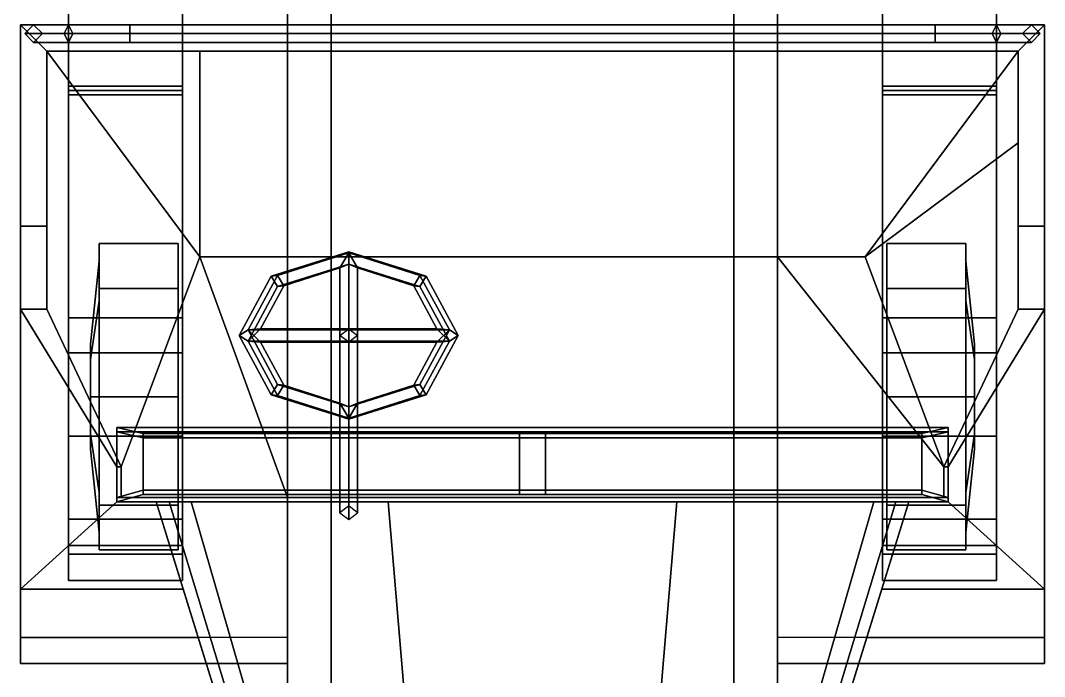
# Model space of a CAD drawing. Header units: millimetres. Extents: x -1.2 to 1.2, y -3.3 to 8.
# Drawn here: x -1.17 to 1.17, y -1.85 to -0.35 of the extents above; entities that cross this region are included whole.
import ezdxf

# ---------------------------------------------------------------- set-up
doc = ezdxf.new("R2010")
doc.units = ezdxf.units.MM
for name, color, linetype in [('cab', 3, 'Continuous'), ('frame', 5, 'Continuous'), ('tracks', 3, 'Continuous'), ('wheels', 2, 'Continuous')]:
    doc.layers.add(name, color=color, linetype=linetype)

msp = doc.modelspace()

# ---------------------------------------------------------------- linework, layer by layer
at = {"layer": 'cab'}
for points in [[(-1.17, -0.36, 1.19), (-1.17, -1.01, 1.19), (-1.17, -0.82, 1.88), (-1.17, -0.36, 1.88)], [(-1.17, -0.36, 1.88), (-1.17, -0.82, 1.88), (-1.11, -0.82, 1.88), (-1.11, -0.42, 1.88)], [(-1.11, -0.42, 1.88), (1.11, -0.42, 1.88), (1.17, -0.36, 1.88), (-1.17, -0.36, 1.88)], [(1.17, -0.36, 1.88), (1.17, -0.36, 1.19), (-1.17, -0.36, 1.19), (-1.17, -0.36, 1.88)], [(-1.17, -1.62, 1.15), (-1.17, -1.65, 1.19), (-1.17, -0.36, 1.19), (-1.17, -0.36, 1.15)], [(-1.07, -0.38, 2.47), (-1.06, -0.36, 2.45), (-1.14, -0.36, 2.31), (-1.16, -0.38, 2.31)], [(-1.14, -0.36, 1.88), (-1.16, -0.38, 1.88), (-1.16, -0.38, 2.31), (-1.14, -0.36, 2.31)], [(-1.06, -0.36, 2.45), (-1.05, -0.38, 2.43), (-1.12, -0.38, 2.31), (-1.14, -0.36, 2.31)], [(-1.12, -0.38, 1.88), (-1.14, -0.36, 1.88), (-1.14, -0.36, 2.31), (-1.12, -0.38, 2.31)], [(-0.92, -0.38, 2.51), (-0.92, -0.36, 2.49), (-1.06, -0.36, 2.45), (-1.07, -0.38, 2.47)], [(-0.92, -0.36, 2.49), (-0.92, -0.38, 2.47), (-1.05, -0.38, 2.43), (-1.06, -0.36, 2.45)], [(0.92, -0.38, 2.51), (0.92, -0.36, 2.49), (-0.92, -0.36, 2.49), (-0.92, -0.38, 2.51)], [(0.92, -0.36, 2.49), (0.92, -0.38, 2.47), (-0.92, -0.38, 2.47), (-0.92, -0.36, 2.49)], [(0.92, -0.38, 2.47), (0.92, -0.36, 2.49), (1.06, -0.36, 2.45), (1.05, -0.38, 2.43)], [(0.92, -0.36, 2.49), (0.92, -0.38, 2.51), (1.07, -0.38, 2.47), (1.06, -0.36, 2.45)], [(1.05, -0.38, 2.43), (1.06, -0.36, 2.45), (1.14, -0.36, 2.31), (1.12, -0.38, 2.31)], [(1.06, -0.36, 2.45), (1.07, -0.38, 2.47), (1.16, -0.38, 2.31), (1.14, -0.36, 2.31)], [(1.11, -0.42, 1.88), (1.11, -0.82, 1.88), (1.17, -0.82, 1.88), (1.17, -0.36, 1.88)], [(1.14, -0.36, 1.88), (1.12, -0.38, 1.88), (1.12, -0.38, 2.31), (1.14, -0.36, 2.31)], [(1.16, -0.38, 1.88), (1.14, -0.36, 1.88), (1.14, -0.36, 2.31), (1.16, -0.38, 2.31)], [(1.17, -0.82, 1.88), (1.17, -1.01, 1.19), (1.17, -0.36, 1.19), (1.17, -0.36, 1.88)], [(1.17, -1.65, 1.19), (1.17, -1.62, 1.15), (1.17, -0.36, 1.15), (1.17, -0.36, 1.19)], [(-1.06, -0.4, 2.45), (-1.07, -0.38, 2.47), (-1.16, -0.38, 2.31), (-1.14, -0.4, 2.31)], [(-1.16, -0.38, 1.88), (-1.14, -0.4, 1.88), (-1.14, -0.4, 2.31), (-1.16, -0.38, 2.31)], [(-1.05, -0.38, 2.43), (-1.06, -0.4, 2.45), (-1.14, -0.4, 2.31), (-1.12, -0.38, 2.31)], [(-1.14, -0.4, 1.88), (-1.12, -0.38, 1.88), (-1.12, -0.38, 2.31), (-1.14, -0.4, 2.31)], [(-0.92, -0.4, 2.49), (-0.92, -0.38, 2.51), (-1.07, -0.38, 2.47), (-1.06, -0.4, 2.45)], [(-0.92, -0.38, 2.47), (-0.92, -0.4, 2.49), (-1.06, -0.4, 2.45), (-1.05, -0.38, 2.43)], [(0.92, -0.38, 2.47), (0.92, -0.4, 2.49), (-0.92, -0.4, 2.49), (-0.92, -0.38, 2.47)], [(0.92, -0.4, 2.49), (0.92, -0.38, 2.51), (-0.92, -0.38, 2.51), (-0.92, -0.4, 2.49)], [(0.92, -0.38, 2.51), (0.92, -0.4, 2.49), (1.06, -0.4, 2.45), (1.07, -0.38, 2.47)], [(0.92, -0.4, 2.49), (0.92, -0.38, 2.47), (1.05, -0.38, 2.43), (1.06, -0.4, 2.45)], [(1.06, -0.4, 2.45), (1.05, -0.38, 2.43), (1.12, -0.38, 2.31), (1.14, -0.4, 2.31)], [(1.07, -0.38, 2.47), (1.06, -0.4, 2.45), (1.14, -0.4, 2.31), (1.16, -0.38, 2.31)], [(1.12, -0.38, 1.88), (1.14, -0.4, 1.88), (1.14, -0.4, 2.31), (1.12, -0.38, 2.31)], [(1.14, -0.4, 1.88), (1.16, -0.38, 1.88), (1.16, -0.38, 2.31), (1.14, -0.4, 2.31)], [(-1.11, -0.82, 1.88), (-1.11, -1.01, 1.19), (-1.11, -0.42, 1.19), (-1.11, -0.42, 1.88)], [(-0.76, -0.42, 1.5), (1.11, -0.42, 1.5), (1.11, -0.42, 1.88), (-1.11, -0.42, 1.88)], [(-1.11, -0.42, 1.19), (-0.76, -0.42, 1.19), (-0.76, -0.42, 1.5), (-1.11, -0.42, 1.88)], [(-0.94, -1.37, 1.19), (-0.76, -0.89, 1.19), (-1.11, -0.42, 1.19), (-1.11, -1.01, 1.19)], [(-0.76, -0.89, 1.19), (-0.76, -0.42, 1.19), (-1.11, -0.42, 1.19)], [(-0.76, -0.42, 1.19), (-0.76, -0.89, 1.19), (-0.76, -0.89, 1.5), (-0.76, -0.42, 1.5)], [(-0.76, -0.42, 1.5), (-0.76, -0.89, 1.5), (0.76, -0.89, 1.5), (1.11, -0.42, 1.5)], [(1.11, -0.42, 1.5), (0.76, -0.89, 1.5), (1.11, -0.63, 1.5), (1.11, -0.42, 1.5)], [(1.11, -0.42, 1.5), (1.11, -0.63, 1.5), (1.11, -0.82, 1.88), (1.11, -0.42, 1.88)], [(0.76, -0.89, 1.5), (0.76, -0.89, 1.19), (1.11, -0.63, 1.19), (1.11, -0.63, 1.5)], [(0.94, -1.37, 1.19), (1.11, -1.01, 1.19), (1.11, -0.63, 1.19), (0.76, -0.89, 1.19)], [(1.11, -0.63, 1.19), (1.11, -1.01, 1.19), (1.11, -0.82, 1.88), (1.11, -0.63, 1.5)], [(-1.17, -1.01, 1.19), (-1.17, -1.01, 1.19), (-1.17, -1.01, 1.77), (-1.17, -0.82, 1.88)], [(-1.17, -0.82, 1.88), (-1.17, -1.01, 1.77), (-1.11, -1.01, 1.77), (-1.11, -0.82, 1.88)], [(-1.11, -1.01, 1.77), (-1.11, -1.01, 1.19), (-1.11, -1.01, 1.19), (-1.11, -0.82, 1.88)], [(1.11, -1.01, 1.19), (1.11, -1.01, 1.19), (1.11, -1.01, 1.77), (1.11, -0.82, 1.88)], [(1.11, -0.82, 1.88), (1.11, -1.01, 1.77), (1.17, -1.01, 1.77), (1.17, -0.82, 1.88)], [(1.17, -1.01, 1.77), (1.17, -1.01, 1.19), (1.17, -1.01, 1.19), (1.17, -0.82, 1.88)], [(-0.42, -0.881, 1.7275), (-0.42, -0.8785, 1.6993), (-0.5968, -0.9346, 1.7464), (-0.5826, -0.9326, 1.7708)], [(-0.42, -0.8785, 1.6993), (-0.42, -0.9067, 1.6968), (-0.5826, -0.9583, 1.7401), (-0.5968, -0.9346, 1.7464)], [(-0.44, -0.9155, 1.7303), (-0.42, -0.881, 1.7275), (-0.5826, -0.9326, 1.7708), (-0.5685, -0.9562, 1.7646)], [(-0.42, -0.881, 1.7275), (-0.44, -0.9155, 1.7303), (-0.44, -1.2245, 1.9897), (-0.42, -1.2333, 2.0232)], [(-0.2574, -0.9326, 1.7708), (-0.2432, -0.9346, 1.7464), (-0.42, -0.8785, 1.6993), (-0.42, -0.881, 1.7275)], [(-0.2432, -0.9346, 1.7464), (-0.2574, -0.9583, 1.7401), (-0.42, -0.9067, 1.6968), (-0.42, -0.8785, 1.6993)], [(-0.4, -0.9155, 1.7303), (-0.42, -0.881, 1.7275), (-0.42, -1.2333, 2.0232), (-0.4, -1.2245, 1.9897)], [(-0.2715, -0.9562, 1.7646), (-0.2574, -0.9326, 1.7708), (-0.42, -0.881, 1.7275), (-0.4, -0.9155, 1.7303)], [(-0.56, -1.44, 1.19), (-0.76, -0.89, 1.19), (-0.94, -1.37, 1.19), (-0.94, -1.44, 1.19)], [(-0.76, -0.89, 1.5), (-0.76, -0.89, 1.19), (0.76, -0.89, 1.19), (0.76, -0.89, 1.5)], [(-0.56, -1.44, 1.19), (-0.56, -0.89, 1.19), (-0.76, -0.89, 1.19)], [(-0.42, -0.9067, 1.6968), (-0.44, -0.9155, 1.7303), (-0.5685, -0.9562, 1.7646), (-0.5826, -0.9583, 1.7401)], [(-0.56, -1.44, 0.93), (0.56, -1.44, 0.93), (0.56, -0.89, 0.93), (-0.56, -0.89, 0.93)], [(-0.56, -0.89, 0.93), (0.56, -0.89, 0.93), (0.56, -0.89, 1.19), (-0.56, -0.89, 1.19)], [(-0.56, -1.44, 1.19), (-0.56, -1.44, 0.93), (-0.56, -0.89, 0.93), (-0.56, -0.89, 1.19)], [(-0.44, -0.9155, 1.7303), (-0.42, -0.9067, 1.6968), (-0.42, -1.259, 1.9925), (-0.44, -1.2245, 1.9897)], [(-0.42, -0.9067, 1.6968), (-0.4, -0.9155, 1.7303), (-0.4, -1.2245, 1.9897), (-0.42, -1.259, 1.9925)], [(-0.2574, -0.9583, 1.7401), (-0.2715, -0.9562, 1.7646), (-0.4, -0.9155, 1.7303), (-0.42, -0.9067, 1.6968)], [(0.56, -1.44, 1.19), (0.94, -1.44, 1.19), (0.94, -1.37, 1.19), (0.56, -0.89, 1.19)], [(0.56, -0.89, 1.19), (0.94, -1.37, 1.19), (0.76, -0.89, 1.19), (0.56, -0.89, 1.19)], [(0.56, -1.44, 0.93), (0.56, -1.44, 1.19), (0.56, -0.89, 1.19), (0.56, -0.89, 0.93)], [(-0.5826, -0.9326, 1.7708), (-0.5968, -0.9346, 1.7464), (-0.67, -1.07, 1.86), (-0.65, -1.0571, 1.8753)], [(-0.5968, -0.9346, 1.7464), (-0.5826, -0.9583, 1.7401), (-0.65, -1.0829, 1.8447), (-0.67, -1.07, 1.86)], [(-0.5685, -0.9562, 1.7646), (-0.5826, -0.9326, 1.7708), (-0.65, -1.0571, 1.8753), (-0.6217, -1.0547, 1.8471)], [(-0.2183, -1.0547, 1.8471), (-0.19, -1.0571, 1.8753), (-0.2574, -0.9326, 1.7708), (-0.2715, -0.9562, 1.7646)], [(-0.19, -1.0571, 1.8753), (-0.17, -1.07, 1.86), (-0.2432, -0.9346, 1.7464), (-0.2574, -0.9326, 1.7708)], [(-0.17, -1.07, 1.86), (-0.19, -1.0829, 1.8447), (-0.2574, -0.9583, 1.7401), (-0.2432, -0.9346, 1.7464)], [(-0.5826, -0.9583, 1.7401), (-0.5685, -0.9562, 1.7646), (-0.6217, -1.0547, 1.8471), (-0.65, -1.0829, 1.8447)], [(-0.19, -1.0829, 1.8447), (-0.2183, -1.0547, 1.8471), (-0.2715, -0.9562, 1.7646), (-0.2574, -0.9583, 1.7401)], [(-1.17, -1.01, 1.77), (-1.17, -1.01, 1.19), (-1.11, -1.01, 1.19), (-1.11, -1.01, 1.77)], [(-1.17, -1.65, 1.19), (-0.95, -1.45, 1.19), (-0.95, -1.37, 1.19), (-1.17, -1.01, 1.19)], [(-0.94, -1.37, 1.19), (-1.11, -1.01, 1.19), (-1.17, -1.01, 1.19), (-0.95, -1.37, 1.19)], [(0.95, -1.37, 1.19), (1.17, -1.01, 1.19), (1.11, -1.01, 1.19), (0.94, -1.37, 1.19)], [(0.95, -1.45, 1.19), (1.17, -1.65, 1.19), (1.17, -1.01, 1.19), (0.95, -1.37, 1.19)], [(1.11, -1.01, 1.77), (1.11, -1.01, 1.19), (1.17, -1.01, 1.19), (1.17, -1.01, 1.77)], [(-0.65, -1.0571, 1.8753), (-0.67, -1.07, 1.86), (-0.5968, -1.2054, 1.9736), (-0.5826, -1.1817, 1.9799)], [(-0.67, -1.07, 1.86), (-0.65, -1.0829, 1.8447), (-0.5826, -1.2074, 1.9492), (-0.5968, -1.2054, 1.9736)], [(-0.19, -1.0571, 1.8753), (-0.2183, -1.0547, 1.8471), (-0.6217, -1.0547, 1.8471), (-0.65, -1.0571, 1.8753)], [(-0.2183, -1.0547, 1.8471), (-0.19, -1.0829, 1.8447), (-0.65, -1.0829, 1.8447), (-0.6217, -1.0547, 1.8471)], [(-0.2183, -1.0853, 1.8729), (-0.19, -1.0571, 1.8753), (-0.65, -1.0571, 1.8753), (-0.6217, -1.0853, 1.8729)], [(-0.6217, -1.0853, 1.8729), (-0.65, -1.0571, 1.8753), (-0.5826, -1.1817, 1.9799), (-0.5685, -1.1838, 1.9554)], [(-0.44, -1.07, 1.86), (-0.42, -1.0547, 1.8471), (-0.42, -1.4596, 1.3645), (-0.44, -1.475, 1.3774)], [(-0.42, -1.0853, 1.8729), (-0.44, -1.07, 1.86), (-0.44, -1.475, 1.3774), (-0.42, -1.4903, 1.3902)], [(-0.42, -1.0547, 1.8471), (-0.4, -1.07, 1.86), (-0.4, -1.475, 1.3774), (-0.42, -1.4596, 1.3645)], [(-0.4, -1.07, 1.86), (-0.42, -1.0853, 1.8729), (-0.42, -1.4903, 1.3902), (-0.4, -1.475, 1.3774)], [(-0.2715, -1.1838, 1.9554), (-0.2574, -1.1817, 1.9799), (-0.19, -1.0571, 1.8753), (-0.2183, -1.0853, 1.8729)], [(-0.2574, -1.1817, 1.9799), (-0.2432, -1.2054, 1.9736), (-0.17, -1.07, 1.86), (-0.19, -1.0571, 1.8753)], [(-0.2432, -1.2054, 1.9736), (-0.2574, -1.2074, 1.9492), (-0.19, -1.0829, 1.8447), (-0.17, -1.07, 1.86)], [(-0.19, -1.0829, 1.8447), (-0.2183, -1.0853, 1.8729), (-0.6217, -1.0853, 1.8729), (-0.65, -1.0829, 1.8447)], [(-0.65, -1.0829, 1.8447), (-0.6217, -1.0853, 1.8729), (-0.5685, -1.1838, 1.9554), (-0.5826, -1.2074, 1.9492)], [(-0.2574, -1.2074, 1.9492), (-0.2715, -1.1838, 1.9554), (-0.2183, -1.0853, 1.8729), (-0.19, -1.0829, 1.8447)], [(-0.5826, -1.1817, 1.9799), (-0.5968, -1.2054, 1.9736), (-0.42, -1.2615, 2.0207), (-0.42, -1.2333, 2.0232)], [(-0.5685, -1.1838, 1.9554), (-0.5826, -1.1817, 1.9799), (-0.42, -1.2333, 2.0232), (-0.44, -1.2245, 1.9897)], [(-0.5826, -1.2074, 1.9492), (-0.5685, -1.1838, 1.9554), (-0.44, -1.2245, 1.9897), (-0.42, -1.259, 1.9925)], [(-0.4, -1.2245, 1.9897), (-0.42, -1.2333, 2.0232), (-0.2574, -1.1817, 1.9799), (-0.2715, -1.1838, 1.9554)], [(-0.42, -1.2333, 2.0232), (-0.42, -1.2615, 2.0207), (-0.2432, -1.2054, 1.9736), (-0.2574, -1.1817, 1.9799)], [(-0.42, -1.259, 1.9925), (-0.4, -1.2245, 1.9897), (-0.2715, -1.1838, 1.9554), (-0.2574, -1.2074, 1.9492)], [(-0.5968, -1.2054, 1.9736), (-0.5826, -1.2074, 1.9492), (-0.42, -1.259, 1.9925), (-0.42, -1.2615, 2.0207)], [(-0.42, -1.2615, 2.0207), (-0.42, -1.259, 1.9925), (-0.2574, -1.2074, 1.9492), (-0.2432, -1.2054, 1.9736)], [(-0.89, -1.294, 2.33), (-0.89, -1.4232, 1.87), (-0.95, -1.44, 1.81), (-0.95, -1.28, 2.38)], [(-0.95, -1.44, 1.81), (-0.95, -1.45, 1.81), (-0.95, -1.29, 2.38), (-0.95, -1.28, 2.38)], [(0.95, -1.28, 2.38), (0.89, -1.294, 2.33), (-0.89, -1.294, 2.33), (-0.95, -1.28, 2.38)], [(-0.95, -1.28, 2.38), (-0.95, -1.29, 2.38), (0.95, -1.29, 2.38), (0.95, -1.28, 2.38)], [(0.95, -1.28, 2.38), (0.95, -1.44, 1.81), (0.89, -1.4232, 1.87), (0.89, -1.294, 2.33)], [(0.95, -1.29, 2.38), (0.95, -1.45, 1.81), (0.95, -1.44, 1.81), (0.95, -1.28, 2.38)], [(-0.95, -1.29, 2.38), (-0.95, -1.45, 1.81), (-0.89, -1.4332, 1.87), (-0.89, -1.304, 2.33)], [(-0.95, -1.29, 2.38), (-0.89, -1.304, 2.33), (0.89, -1.304, 2.33), (0.95, -1.29, 2.38)], [(-0.89, -1.304, 2.33), (-0.89, -1.4332, 1.87), (-0.89, -1.4232, 1.87), (-0.89, -1.294, 2.33)], [(0.89, -1.294, 2.33), (0.89, -1.304, 2.33), (-0.89, -1.304, 2.33), (-0.89, -1.294, 2.33)], [(0.03, -1.294, 2.33), (0.03, -1.4232, 1.87), (-0.03, -1.4232, 1.87), (-0.03, -1.294, 2.33)], [(-0.03, -1.4232, 1.87), (-0.03, -1.4332, 1.87), (-0.03, -1.304, 2.33), (-0.03, -1.294, 2.33)], [(-0.03, -1.304, 2.33), (-0.03, -1.4332, 1.87), (0.03, -1.4332, 1.87), (0.03, -1.304, 2.33)], [(0.03, -1.304, 2.33), (0.03, -1.4332, 1.87), (0.03, -1.4232, 1.87), (0.03, -1.294, 2.33)], [(0.89, -1.304, 2.33), (0.89, -1.4332, 1.87), (0.95, -1.45, 1.81), (0.95, -1.29, 2.38)], [(0.89, -1.4232, 1.87), (0.89, -1.4332, 1.87), (0.89, -1.304, 2.33), (0.89, -1.294, 2.33)], [(-0.95, -1.37, 1.19), (-0.95, -1.45, 1.19), (-0.95, -1.45, 1.81), (-0.95, -1.44, 1.81)], [(-0.95, -1.37, 1.65), (-0.95, -1.37, 1.19), (-0.95, -1.37, 1.19), (-0.95, -1.44, 1.81)], [(-0.94, -1.37, 1.65), (-0.94, -1.37, 1.19), (-0.95, -1.37, 1.19), (-0.95, -1.37, 1.65)], [(-0.95, -1.44, 1.81), (-0.94, -1.44, 1.81), (-0.94, -1.37, 1.65), (-0.95, -1.37, 1.65)], [(-0.94, -1.44, 1.81), (-0.94, -1.44, 1.19), (-0.94, -1.37, 1.19), (-0.94, -1.37, 1.65)], [(0.94, -1.44, 1.81), (0.95, -1.44, 1.81), (0.95, -1.37, 1.65), (0.94, -1.37, 1.65)], [(0.95, -1.37, 1.65), (0.95, -1.37, 1.19), (0.94, -1.37, 1.19), (0.94, -1.37, 1.65)], [(0.94, -1.37, 1.65), (0.94, -1.37, 1.19), (0.94, -1.44, 1.19), (0.94, -1.44, 1.81)], [(0.95, -1.45, 1.81), (0.95, -1.45, 1.19), (0.95, -1.37, 1.19), (0.95, -1.44, 1.81)], [(0.95, -1.44, 1.81), (0.95, -1.37, 1.19), (0.95, -1.37, 1.19), (0.95, -1.37, 1.65)], [(0.89, -1.4232, 1.87), (0.95, -1.44, 1.81), (-0.95, -1.44, 1.81), (-0.89, -1.4232, 1.87)], [(-0.89, -1.4232, 1.87), (-0.89, -1.4332, 1.87), (0.89, -1.4332, 1.87), (0.89, -1.4232, 1.87)], [(-1.17, -1.65, 1.19), (-0.798, -1.65, 1.19), (-0.86, -1.45, 1.19), (-0.95, -1.45, 1.19)], [(-0.89, -1.4332, 1.87), (-0.95, -1.45, 1.81), (0.95, -1.45, 1.81), (0.89, -1.4332, 1.87)], [(-0.95, -1.45, 1.81), (-0.78, -1.45, 1.75), (-0.33, -1.45, 1.81), (-0.95, -1.45, 1.81)], [(-0.95, -1.45, 1.81), (-0.83, -1.45, 1.71), (-0.78, -1.45, 1.75), (-0.95, -1.45, 1.81)], [(-0.95, -1.45, 1.81), (-0.86, -1.45, 1.65), (-0.83, -1.45, 1.71), (-0.95, -1.45, 1.81)], [(-0.95, -1.45, 1.19), (-0.86, -1.45, 1.19), (-0.86, -1.45, 1.65), (-0.95, -1.45, 1.81)], [(0.94, -1.44, 1.81), (0.94, -1.44, 1.19), (-0.94, -1.44, 1.19), (-0.94, -1.44, 1.81)], [(-0.798, -1.65, 1.19), (-0.42, -2.87, 0.93), (-0.42, -2.87, 1.58), (-0.86, -1.45, 1.65)], [(-0.86, -1.45, 1.65), (-0.42, -2.87, 1.58), (-0.4, -2.87, 1.62), (-0.83, -1.45, 1.71)], [(-0.86, -1.45, 1.19), (-0.798, -1.65, 1.19), (-0.798, -1.65, 1.19), (-0.86, -1.45, 1.65)], [(-0.83, -1.45, 1.71), (-0.4, -2.87, 1.62), (-0.37, -2.87, 1.64), (-0.78, -1.45, 1.75)], [(-0.78, -1.45, 1.75), (-0.37, -2.87, 1.64), (-0.21, -2.87, 1.66), (-0.33, -1.45, 1.81)], [(-0.56, -1.44, 1.19), (0.56, -1.44, 1.19), (0.56, -1.44, 0.93), (-0.56, -1.44, 0.93)], [(-0.33, -1.45, 1.81), (-0.21, -2.87, 1.66), (0.21, -2.87, 1.66), (0.33, -1.45, 1.81)], [(0.33, -1.45, 1.81), (0.21, -2.87, 1.66), (0.37, -2.87, 1.64), (0.78, -1.45, 1.75)], [(0.95, -1.45, 1.81), (0.33, -1.45, 1.81), (0.78, -1.45, 1.75), (0.95, -1.45, 1.81)], [(0.37, -2.87, 1.64), (0.4, -2.87, 1.62), (0.83, -1.45, 1.71), (0.78, -1.45, 1.75)], [(0.4, -2.87, 1.62), (0.42, -2.87, 1.58), (0.86, -1.45, 1.65), (0.83, -1.45, 1.71)], [(0.42, -2.87, 1.58), (0.42, -2.87, 0.93), (0.798, -1.65, 1.19), (0.86, -1.45, 1.65)], [(0.78, -1.45, 1.75), (0.83, -1.45, 1.71), (0.95, -1.45, 1.81)], [(0.798, -1.65, 1.19), (0.798, -1.65, 1.19), (0.86, -1.45, 1.19), (0.86, -1.45, 1.65)], [(0.798, -1.65, 1.19), (1.17, -1.65, 1.19), (0.95, -1.45, 1.19), (0.86, -1.45, 1.19)], [(0.83, -1.45, 1.71), (0.86, -1.45, 1.65), (0.95, -1.45, 1.81)], [(0.86, -1.45, 1.19), (0.95, -1.45, 1.19), (0.95, -1.45, 1.81), (0.86, -1.45, 1.65)], [(-1.17, -1.72, 0.91), (-1.17, -1.76, 0.93), (-1.17, -1.65, 1.19), (-1.17, -1.62, 1.15)], [(1.17, -1.76, 0.93), (1.17, -1.72, 0.91), (1.17, -1.62, 1.15), (1.17, -1.65, 1.19)], [(-1.17, -1.76, 0.93), (-0.7639, -1.76, 0.93), (-0.798, -1.65, 1.19), (-1.17, -1.65, 1.19)], [(-0.7639, -1.76, 0.93), (-0.42, -2.87, 0.93), (-0.42, -2.87, 0.93), (-0.798, -1.65, 1.19)], [(0.42, -2.87, 0.93), (0.42, -2.87, 0.93), (0.7639, -1.76, 0.93), (0.798, -1.65, 1.19)], [(0.7639, -1.76, 0.93), (1.17, -1.76, 0.93), (1.17, -1.65, 1.19), (0.798, -1.65, 1.19)], [(-1.17, -1.78, 0.75), (-1.17, -1.82, 0.77), (-1.17, -1.76, 0.93), (-1.17, -1.72, 0.91)], [(1.17, -1.82, 0.77), (1.17, -1.78, 0.75), (1.17, -1.72, 0.91), (1.17, -1.76, 0.93)], [(-1.17, -1.82, 0.77), (-0.56, -1.82, 0.77), (-0.56, -1.76, 0.93), (-1.17, -1.76, 0.93)], [(0.56, -1.82, 0.77), (1.17, -1.82, 0.77), (1.17, -1.76, 0.93), (0.56, -1.76, 0.93)], [(-1.17, -1.78, 0.55), (-1.17, -1.82, 0.54), (-1.17, -1.82, 0.77), (-1.17, -1.78, 0.75)], [(1.17, -1.82, 0.54), (1.17, -1.78, 0.55), (1.17, -1.78, 0.75), (1.17, -1.82, 0.77)], [(-1.17, -1.82, 0.54), (-0.56, -1.82, 0.54), (-0.56, -1.82, 0.77), (-1.17, -1.82, 0.77)], [(0.56, -1.82, 0.54), (1.17, -1.82, 0.54), (1.17, -1.82, 0.77), (0.56, -1.82, 0.77)]]:
    msp.add_3dface(points, dxfattribs=at)
at = {"layer": 'frame'}
for points in [[(-0.56, 2.96, 0.53), (-0.56, -3.13, 0.53), (-0.56, -3.13, 0.93), (-0.56, 2.96, 0.93)], [(-0.46, 2.86, 0.53), (-0.46, -3.13, 0.53), (-0.56, -3.13, 0.53), (-0.56, 2.96, 0.53)], [(0.56, 2.96, 0.53), (0.56, -3.13, 0.53), (0.46, -3.13, 0.53), (0.46, 2.86, 0.53)], [(0.56, -3.13, 0.93), (0.56, -3.13, 0.53), (0.56, 2.96, 0.53), (0.56, 2.96, 0.93)], [(-0.46, -3.13, 0.93), (-0.46, -3.13, 0.53), (-0.46, 2.86, 0.53), (-0.46, 2.86, 0.93)], [(0.46, 2.86, 0.53), (0.46, -3.13, 0.53), (0.46, -3.13, 0.93), (0.46, 2.86, 0.93)]]:
    msp.add_3dface(points, dxfattribs=at)
at = {"layer": 'tracks'}
for points in [[(-0.8, 1.85, 0.06), (-0.8, -0.52, 0.06), (-1.06, -0.52, 0.06), (-1.06, 1.85, 0.06)], [(-1.06, 1.85, 0.06), (-1.06, -0.52, 0.06), (-1.06, -0.52, 0.12), (-1.06, 1.85, 0.12)], [(-1.06, 1.85, 0.12), (-1.06, -0.52, 0.12), (-0.8, -0.52, 0.12), (-0.8, 1.85, 0.12)], [(-0.8, -0.52, 0.12), (-0.8, -0.52, 0.06), (-0.8, 1.85, 0.06), (-0.8, 1.85, 0.12)], [(0.8, 1.85, 0.06), (0.8, -0.52, 0.06), (0.8, -0.52, 0.12), (0.8, 1.85, 0.12)], [(1.06, 1.85, 0.06), (1.06, -0.52, 0.06), (0.8, -0.52, 0.06), (0.8, 1.85, 0.06)], [(0.8, 1.85, 0.12), (0.8, -0.52, 0.12), (1.06, -0.52, 0.12), (1.06, 1.85, 0.12)], [(1.06, -0.52, 0.12), (1.06, -0.52, 0.06), (1.06, 1.85, 0.06), (1.06, 1.85, 0.12)], [(-1.06, -0.5, 0.93), (-1.06, 1.78, 0.93), (-1.06, 1.78, 0.87), (-1.06, -0.51, 0.87)], [(-1.06, -0.51, 0.87), (-1.06, 1.78, 0.87), (-0.8, 1.78, 0.87), (-0.8, -0.51, 0.87)], [(-0.8, -0.5, 0.93), (-0.8, 1.78, 0.93), (-1.06, 1.78, 0.93), (-1.06, -0.5, 0.93)], [(-0.8, 1.78, 0.87), (-0.8, 1.78, 0.93), (-0.8, -0.5, 0.93), (-0.8, -0.51, 0.87)], [(0.8, -0.5, 0.93), (0.8, 1.78, 0.93), (0.8, 1.78, 0.87), (0.8, -0.51, 0.87)], [(1.06, -0.5, 0.93), (1.06, 1.78, 0.93), (0.8, 1.78, 0.93), (0.8, -0.5, 0.93)], [(0.8, -0.51, 0.87), (0.8, 1.78, 0.87), (1.06, 1.78, 0.87), (1.06, -0.51, 0.87)], [(1.06, 1.78, 0.87), (1.06, 1.78, 0.93), (1.06, -0.5, 0.93), (1.06, -0.51, 0.87)], [(-1.06, -1.11, 1.04), (-1.06, -0.5, 0.93), (-1.06, -0.51, 0.87), (-1.06, -1.11, 0.98)], [(-0.8, -1.11, 1.04), (-0.8, -0.5, 0.93), (-1.06, -0.5, 0.93), (-1.06, -1.11, 1.04)], [(-1.06, -1.11, 0.98), (-1.06, -0.51, 0.87), (-0.8, -0.51, 0.87), (-0.8, -1.11, 0.98)], [(-0.8, -0.51, 0.87), (-0.8, -0.5, 0.93), (-0.8, -1.11, 1.04), (-0.8, -1.11, 0.98)], [(0.8, -1.11, 1.04), (0.8, -0.5, 0.93), (0.8, -0.51, 0.87), (0.8, -1.11, 0.98)], [(1.06, -1.11, 1.04), (1.06, -0.5, 0.93), (0.8, -0.5, 0.93), (0.8, -1.11, 1.04)], [(0.8, -1.11, 0.98), (0.8, -0.51, 0.87), (1.06, -0.51, 0.87), (1.06, -1.11, 0.98)], [(1.06, -0.51, 0.87), (1.06, -0.5, 0.93), (1.06, -1.11, 1.04), (1.06, -1.11, 0.98)], [(-1.06, -1.03, 0.15), (-1.06, -0.52, 0.06), (-0.8, -0.52, 0.06), (-0.8, -1.03, 0.15)], [(-1.06, -1.03, 0.21), (-1.06, -0.52, 0.12), (-1.06, -0.52, 0.06), (-1.06, -1.03, 0.15)], [(-0.8, -1.03, 0.21), (-0.8, -0.52, 0.12), (-1.06, -0.52, 0.12), (-1.06, -1.03, 0.21)], [(-0.8, -0.52, 0.06), (-0.8, -0.52, 0.12), (-0.8, -1.03, 0.21), (-0.8, -1.03, 0.15)], [(1.06, -1.03, 0.21), (1.06, -0.52, 0.12), (0.8, -0.52, 0.12), (0.8, -1.03, 0.21)], [(0.8, -1.03, 0.21), (0.8, -0.52, 0.12), (0.8, -0.52, 0.06), (0.8, -1.03, 0.15)], [(0.8, -1.03, 0.15), (0.8, -0.52, 0.06), (1.06, -0.52, 0.06), (1.06, -1.03, 0.15)], [(1.06, -0.52, 0.06), (1.06, -0.52, 0.12), (1.06, -1.03, 0.21), (1.06, -1.03, 0.15)], [(-1.06, -1.55, 0.34), (-1.06, -1.03, 0.15), (-0.8, -1.03, 0.15), (-0.8, -1.55, 0.34)], [(-1.06, -1.49, 0.37), (-1.06, -1.03, 0.21), (-1.06, -1.03, 0.15), (-1.06, -1.55, 0.34)], [(-0.8, -1.49, 0.37), (-0.8, -1.03, 0.21), (-1.06, -1.03, 0.21), (-1.06, -1.49, 0.37)], [(-0.8, -1.03, 0.15), (-0.8, -1.03, 0.21), (-0.8, -1.49, 0.37), (-0.8, -1.55, 0.34)], [(1.06, -1.49, 0.37), (1.06, -1.03, 0.21), (0.8, -1.03, 0.21), (0.8, -1.49, 0.37)], [(0.8, -1.49, 0.37), (0.8, -1.03, 0.21), (0.8, -1.03, 0.15), (0.8, -1.55, 0.34)], [(0.8, -1.55, 0.34), (0.8, -1.03, 0.15), (1.06, -1.03, 0.15), (1.06, -1.55, 0.34)], [(1.06, -1.03, 0.15), (1.06, -1.03, 0.21), (1.06, -1.49, 0.37), (1.06, -1.55, 0.34)], [(-1.06, -1.3, 0.98), (-1.06, -1.11, 0.98), (-0.8, -1.11, 0.98), (-0.8, -1.3, 0.98)], [(-0.8, -1.3, 1.04), (-0.8, -1.11, 1.04), (-1.06, -1.11, 1.04), (-1.06, -1.3, 1.04)], [(-1.06, -1.3, 1.04), (-1.06, -1.11, 1.04), (-1.06, -1.11, 0.98), (-1.06, -1.3, 0.98)], [(-0.8, -1.11, 0.98), (-0.8, -1.11, 1.04), (-0.8, -1.3, 1.04), (-0.8, -1.3, 0.98)], [(1.06, -1.3, 1.04), (1.06, -1.11, 1.04), (0.8, -1.11, 1.04), (0.8, -1.3, 1.04)], [(0.8, -1.3, 1.04), (0.8, -1.11, 1.04), (0.8, -1.11, 0.98), (0.8, -1.3, 0.98)], [(0.8, -1.3, 0.98), (0.8, -1.11, 0.98), (1.06, -1.11, 0.98), (1.06, -1.3, 0.98)], [(1.06, -1.11, 0.98), (1.06, -1.11, 1.04), (1.06, -1.3, 1.04), (1.06, -1.3, 0.98)], [(-1.06, -1.3, 0.98), (-1.06, -1.49, 0.87), (-1.06, -1.55, 0.9), (-1.06, -1.3, 1.04)], [(-0.8, -1.3, 0.98), (-0.8, -1.49, 0.87), (-1.06, -1.49, 0.87), (-1.06, -1.3, 0.98)], [(-1.06, -1.3, 1.04), (-1.06, -1.55, 0.9), (-0.8, -1.55, 0.9), (-0.8, -1.3, 1.04)], [(-0.8, -1.55, 0.9), (-0.8, -1.49, 0.87), (-0.8, -1.3, 0.98), (-0.8, -1.3, 1.04)], [(1.06, -1.3, 0.98), (1.06, -1.49, 0.87), (0.8, -1.49, 0.87), (0.8, -1.3, 0.98)], [(0.8, -1.3, 0.98), (0.8, -1.49, 0.87), (0.8, -1.55, 0.9), (0.8, -1.3, 1.04)], [(0.8, -1.3, 1.04), (0.8, -1.55, 0.9), (1.06, -1.55, 0.9), (1.06, -1.3, 1.04)], [(1.06, -1.55, 0.9), (1.06, -1.49, 0.87), (1.06, -1.3, 0.98), (1.06, -1.3, 1.04)], [(-1.06, -1.49, 0.87), (-1.06, -1.57, 0.7), (-1.06, -1.63, 0.7), (-1.06, -1.55, 0.9)], [(-1.06, -1.57, 0.56), (-1.06, -1.49, 0.37), (-1.06, -1.55, 0.34), (-1.06, -1.63, 0.53)], [(-0.8, -1.57, 0.56), (-0.8, -1.49, 0.37), (-1.06, -1.49, 0.37), (-1.06, -1.57, 0.56)], [(-0.8, -1.49, 0.87), (-0.8, -1.57, 0.7), (-1.06, -1.57, 0.7), (-1.06, -1.49, 0.87)], [(-0.8, -1.63, 0.7), (-0.8, -1.57, 0.7), (-0.8, -1.49, 0.87), (-0.8, -1.55, 0.9)], [(-0.8, -1.55, 0.34), (-0.8, -1.49, 0.37), (-0.8, -1.57, 0.56), (-0.8, -1.63, 0.53)], [(0.8, -1.49, 0.87), (0.8, -1.57, 0.7), (0.8, -1.63, 0.7), (0.8, -1.55, 0.9)], [(1.06, -1.49, 0.87), (1.06, -1.57, 0.7), (0.8, -1.57, 0.7), (0.8, -1.49, 0.87)], [(0.8, -1.57, 0.56), (0.8, -1.49, 0.37), (0.8, -1.55, 0.34), (0.8, -1.63, 0.53)], [(1.06, -1.57, 0.56), (1.06, -1.49, 0.37), (0.8, -1.49, 0.37), (0.8, -1.57, 0.56)], [(1.06, -1.63, 0.7), (1.06, -1.57, 0.7), (1.06, -1.49, 0.87), (1.06, -1.55, 0.9)], [(1.06, -1.55, 0.34), (1.06, -1.49, 0.37), (1.06, -1.57, 0.56), (1.06, -1.63, 0.53)], [(-1.06, -1.55, 0.9), (-1.06, -1.63, 0.7), (-0.8, -1.63, 0.7), (-0.8, -1.55, 0.9)], [(-1.06, -1.63, 0.53), (-1.06, -1.55, 0.34), (-0.8, -1.55, 0.34), (-0.8, -1.63, 0.53)], [(0.8, -1.55, 0.9), (0.8, -1.63, 0.7), (1.06, -1.63, 0.7), (1.06, -1.55, 0.9)], [(0.8, -1.63, 0.53), (0.8, -1.55, 0.34), (1.06, -1.55, 0.34), (1.06, -1.63, 0.53)], [(-1.06, -1.57, 0.7), (-1.06, -1.57, 0.56), (-1.06, -1.63, 0.53), (-1.06, -1.63, 0.7)], [(-0.8, -1.57, 0.7), (-0.8, -1.57, 0.56), (-1.06, -1.57, 0.56), (-1.06, -1.57, 0.7)], [(-0.8, -1.63, 0.53), (-0.8, -1.57, 0.56), (-0.8, -1.57, 0.7), (-0.8, -1.63, 0.7)], [(0.8, -1.57, 0.7), (0.8, -1.57, 0.56), (0.8, -1.63, 0.53), (0.8, -1.63, 0.7)], [(1.06, -1.57, 0.7), (1.06, -1.57, 0.56), (0.8, -1.57, 0.56), (0.8, -1.57, 0.7)], [(1.06, -1.63, 0.53), (1.06, -1.57, 0.56), (1.06, -1.57, 0.7), (1.06, -1.63, 0.7)], [(-1.06, -1.63, 0.7), (-1.06, -1.63, 0.53), (-0.8, -1.63, 0.53), (-0.8, -1.63, 0.7)], [(0.8, -1.63, 0.7), (0.8, -1.63, 0.53), (1.06, -1.63, 0.53), (1.06, -1.63, 0.7)]]:
    msp.add_3dface(points, dxfattribs=at)
at = {"layer": 'wheels'}
for points in [[(-0.81, -0.9625, 0.8675), (-0.81, -0.86, 0.62), (-0.99, -0.86, 0.62), (-0.99, -0.9625, 0.8675)], [(-0.81, -0.86, 0.62), (-0.81, -0.9625, 0.3725), (-0.99, -0.9625, 0.3725), (-0.99, -0.86, 0.62)], [(-0.99, -0.86, 0.62), (-0.99, -0.9625, 0.3725), (-0.99, -0.9908, 0.4008), (-0.99, -0.9, 0.62)], [(-0.99, -0.9625, 0.8675), (-0.99, -0.86, 0.62), (-0.99, -0.9, 0.62), (-0.99, -0.9908, 0.8392)], [(0.81, -0.9625, 0.3725), (0.81, -0.86, 0.62), (0.99, -0.86, 0.62), (0.99, -0.9625, 0.3725)], [(0.81, -0.86, 0.62), (0.81, -0.9625, 0.8675), (0.99, -0.9625, 0.8675), (0.99, -0.86, 0.62)], [(0.99, -0.9625, 0.3725), (0.99, -0.86, 0.62), (0.99, -0.9, 0.62), (0.99, -0.9908, 0.4008)], [(0.99, -0.86, 0.62), (0.99, -0.9625, 0.8675), (0.99, -0.9908, 0.8392), (0.99, -0.9, 0.62)], [(-0.99, -0.9908, 0.8392), (-0.99, -0.9, 0.62), (-1.01, -1.09, 0.62), (-1.01, -1.1251, 0.7049)], [(-0.99, -0.9, 0.62), (-0.99, -0.9908, 0.4008), (-1.01, -1.1251, 0.5351), (-1.01, -1.09, 0.62)], [(0.99, -0.9908, 0.4008), (0.99, -0.9, 0.62), (1.01, -1.09, 0.62), (1.01, -1.1251, 0.5351)], [(0.99, -0.9, 0.62), (0.99, -0.9908, 0.8392), (1.01, -1.1251, 0.7049), (1.01, -1.09, 0.62)], [(-0.81, -1.21, 0.97), (-0.81, -0.9625, 0.8675), (-0.99, -0.9625, 0.8675), (-0.99, -1.21, 0.97)], [(-0.81, -0.9625, 0.3725), (-0.81, -1.21, 0.27), (-0.99, -1.21, 0.27), (-0.99, -0.9625, 0.3725)], [(-0.99, -0.9625, 0.3725), (-0.99, -1.21, 0.27), (-0.99, -1.21, 0.31), (-0.99, -0.9908, 0.4008)], [(-0.99, -1.21, 0.97), (-0.99, -0.9625, 0.8675), (-0.99, -0.9908, 0.8392), (-0.99, -1.21, 0.93)], [(0.81, -0.9625, 0.8675), (0.81, -1.21, 0.97), (0.99, -1.21, 0.97), (0.99, -0.9625, 0.8675)], [(0.81, -1.21, 0.27), (0.81, -0.9625, 0.3725), (0.99, -0.9625, 0.3725), (0.99, -1.21, 0.27)], [(0.99, -0.9625, 0.8675), (0.99, -1.21, 0.97), (0.99, -1.21, 0.93), (0.99, -0.9908, 0.8392)], [(0.99, -1.21, 0.27), (0.99, -0.9625, 0.3725), (0.99, -0.9908, 0.4008), (0.99, -1.21, 0.31)], [(-0.99, -1.21, 0.93), (-0.99, -0.9908, 0.8392), (-1.01, -1.1251, 0.7049), (-1.01, -1.21, 0.74)], [(-0.99, -0.9908, 0.4008), (-0.99, -1.21, 0.31), (-1.01, -1.21, 0.5), (-1.01, -1.1251, 0.5351)], [(0.99, -0.9908, 0.8392), (0.99, -1.21, 0.93), (1.01, -1.21, 0.74), (1.01, -1.1251, 0.7049)], [(0.99, -1.21, 0.31), (0.99, -0.9908, 0.4008), (1.01, -1.1251, 0.5351), (1.01, -1.21, 0.5)], [(-1.01, -1.09, 0.62), (-1.01, -1.1251, 0.5351), (-1.01, -1.21, 0.5), (-1.01, -1.1251, 0.7049)], [(1.01, -1.21, 0.74), (1.01, -1.1251, 0.5351), (1.01, -1.09, 0.62), (1.01, -1.1251, 0.7049)], [(-1.01, -1.1251, 0.7049), (-1.01, -1.21, 0.5), (-1.01, -1.2949, 0.5351), (-1.01, -1.21, 0.74)], [(1.01, -1.2949, 0.7049), (1.01, -1.21, 0.5), (1.01, -1.1251, 0.5351), (1.01, -1.21, 0.74)], [(-0.99, -1.4292, 0.8392), (-0.99, -1.21, 0.93), (-1.01, -1.21, 0.74), (-1.01, -1.2949, 0.7049)], [(-0.99, -1.21, 0.31), (-0.99, -1.4292, 0.4008), (-1.01, -1.2949, 0.5351), (-1.01, -1.21, 0.5)], [(-1.01, -1.21, 0.74), (-1.01, -1.2949, 0.5351), (-1.01, -1.33, 0.62), (-1.01, -1.2949, 0.7049)], [(-0.81, -1.4575, 0.8675), (-0.81, -1.21, 0.97), (-0.99, -1.21, 0.97), (-0.99, -1.4575, 0.8675)], [(-0.81, -1.21, 0.27), (-0.81, -1.4575, 0.3725), (-0.99, -1.4575, 0.3725), (-0.99, -1.21, 0.27)], [(-0.99, -1.21, 0.27), (-0.99, -1.4575, 0.3725), (-0.99, -1.4292, 0.4008), (-0.99, -1.21, 0.31)], [(-0.99, -1.4575, 0.8675), (-0.99, -1.21, 0.97), (-0.99, -1.21, 0.93), (-0.99, -1.4292, 0.8392)], [(0.81, -1.21, 0.97), (0.81, -1.4575, 0.8675), (0.99, -1.4575, 0.8675), (0.99, -1.21, 0.97)], [(0.81, -1.4575, 0.3725), (0.81, -1.21, 0.27), (0.99, -1.21, 0.27), (0.99, -1.4575, 0.3725)], [(0.99, -1.21, 0.93), (0.99, -1.4292, 0.8392), (1.01, -1.2949, 0.7049), (1.01, -1.21, 0.74)], [(0.99, -1.4292, 0.4008), (0.99, -1.21, 0.31), (1.01, -1.21, 0.5), (1.01, -1.2949, 0.5351)], [(0.99, -1.4575, 0.3725), (0.99, -1.21, 0.27), (0.99, -1.21, 0.31), (0.99, -1.4292, 0.4008)], [(0.99, -1.21, 0.97), (0.99, -1.4575, 0.8675), (0.99, -1.4292, 0.8392), (0.99, -1.21, 0.93)], [(1.01, -1.33, 0.62), (1.01, -1.2949, 0.5351), (1.01, -1.21, 0.5), (1.01, -1.2949, 0.7049)], [(-0.99, -1.52, 0.62), (-0.99, -1.4292, 0.8392), (-1.01, -1.2949, 0.7049), (-1.01, -1.33, 0.62)], [(-0.99, -1.4292, 0.4008), (-0.99, -1.52, 0.62), (-1.01, -1.33, 0.62), (-1.01, -1.2949, 0.5351)], [(0.99, -1.52, 0.62), (0.99, -1.4292, 0.4008), (1.01, -1.2949, 0.5351), (1.01, -1.33, 0.62)], [(0.99, -1.4292, 0.8392), (0.99, -1.52, 0.62), (1.01, -1.33, 0.62), (1.01, -1.2949, 0.7049)], [(-0.99, -1.4575, 0.3725), (-0.99, -1.56, 0.62), (-0.99, -1.52, 0.62), (-0.99, -1.4292, 0.4008)], [(-0.99, -1.56, 0.62), (-0.99, -1.4575, 0.8675), (-0.99, -1.4292, 0.8392), (-0.99, -1.52, 0.62)], [(0.99, -1.56, 0.62), (0.99, -1.4575, 0.3725), (0.99, -1.4292, 0.4008), (0.99, -1.52, 0.62)], [(0.99, -1.4575, 0.8675), (0.99, -1.56, 0.62), (0.99, -1.52, 0.62), (0.99, -1.4292, 0.8392)], [(-0.81, -1.56, 0.62), (-0.81, -1.4575, 0.8675), (-0.99, -1.4575, 0.8675), (-0.99, -1.56, 0.62)], [(-0.81, -1.4575, 0.3725), (-0.81, -1.56, 0.62), (-0.99, -1.56, 0.62), (-0.99, -1.4575, 0.3725)], [(0.81, -1.56, 0.62), (0.81, -1.4575, 0.3725), (0.99, -1.4575, 0.3725), (0.99, -1.56, 0.62)], [(0.81, -1.4575, 0.8675), (0.81, -1.56, 0.62), (0.99, -1.56, 0.62), (0.99, -1.4575, 0.8675)]]:
    msp.add_3dface(points, dxfattribs=at)

doc.saveas('drawing.dxf')
